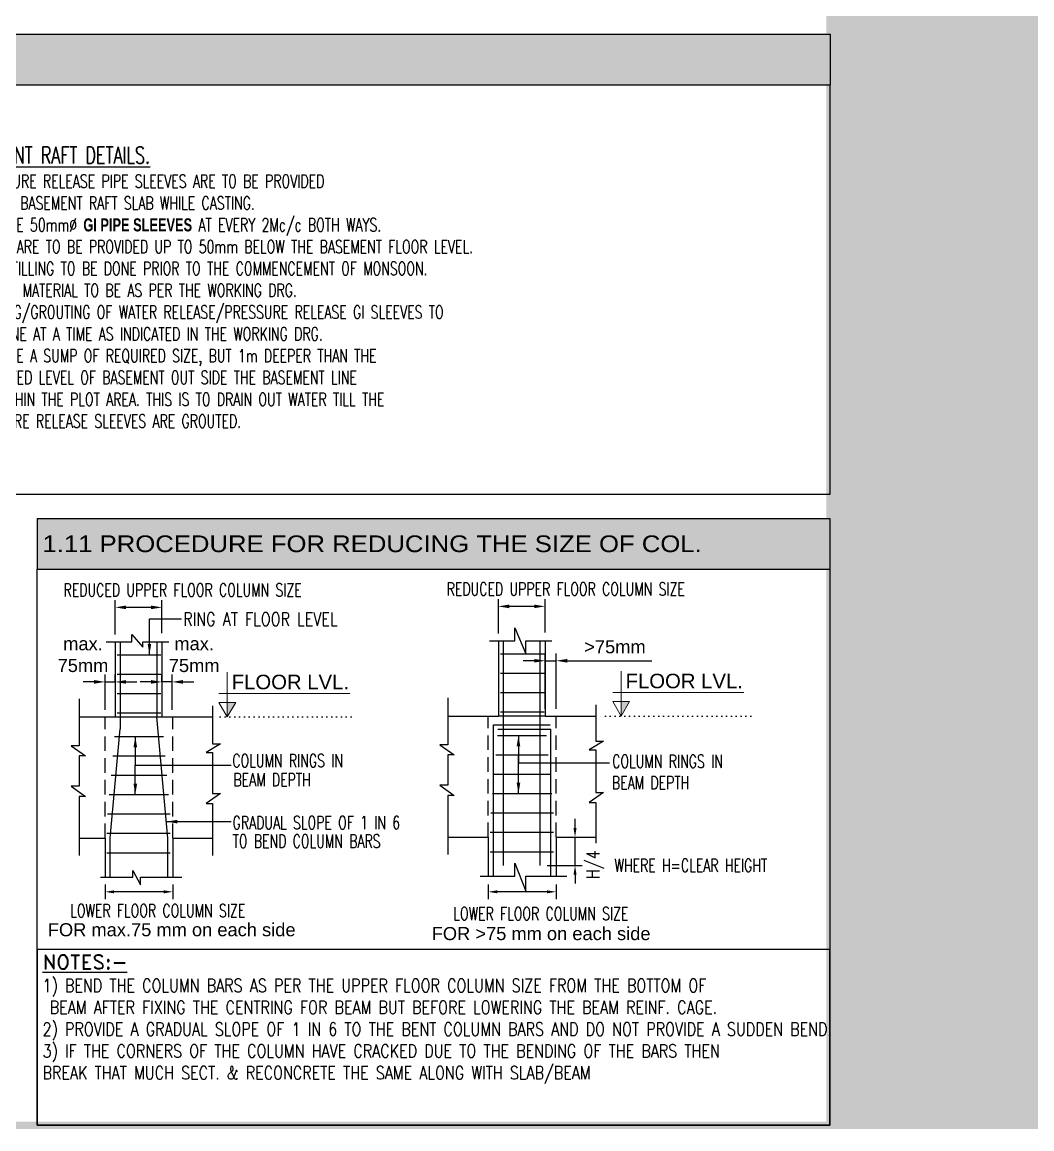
# Model space of a CAD drawing. Header units: inches. Extents: x 74008 to 297778, y 30011 to 129011.
# Drawn here: x 123845 to 144687, y 60343 to 83181 of the extents above; entities that cross this region are included whole.
import ezdxf

# ---------------------------------------------------------------- set-up
doc = ezdxf.new("R2010")
doc.units = ezdxf.units.IN
doc.header["$MEASUREMENT"] = 0
for name, pattern in [('ACAD_ISO10W100', [18, 12, -3, 0, -3]), ('DOT', [0.25, 0, -0.25]), ('HIDDEN', [0.375, 0.25, -0.125])]:
    doc.linetypes.add(name, pattern=pattern)
for name, color, linetype in [('BEAM', 7, 'Continuous'), ('BEAM_BAR', 4, 'Continuous'), ('BEAM_DETAILING_DIMENSION_ARROW', 9, 'Continuous'), ('BEAM_SCHEDULE', 7, 'Continuous'), ('BEAM_STEEL_TEXT', 7, 'Continuous'), ('COL_STEEL', 7, 'Continuous'), ('COLUMN LINKS NO_TEXT', 7, 'Continuous'), ('TEXT', 7, 'Continuous')]:
    doc.layers.add(name, color=color, linetype=linetype)
doc.layers.add('Level', color=1, linetype='Continuous', lineweight=15)
doc.layers.add('REVISION', color=8, linetype='ACAD_ISO10W100', lineweight=15)
doc.styles.add('ARIAL', font='arial.ttf')
doc.styles.add('ROMANS', font='romans.shx')
doc.dimstyles.new('DIM-150', dxfattribs={"dimscale": 150, "dimtxt": 1.8, "dimasz": 1.25, "dimexe": 1, "dimexo": 1, "dimgap": 1, "dimtad": 1, "dimdec": 0, "dimzin": 0, "dimdsep": 46, "dimtxsty": 'ROMANS', "dimblk2": 'DOT', "dimcen": 0.0625, "dimdle": 0.5, "dimclrd": 9, "dimclre": 9, "dimclrt": 7, "dimadec": 0, "dimazin": 0, "dimtfac": 1, "dimtdec": 0, "dimtmove": 0, "dimatfit": 3, "dimfxl": 0, "dimtolj": 1, "dimtzin": 3, "dimarcsym": 0})

# ---------------------------------------------------------------- blocks, each defined once
blk = doc.blocks.new('*T120')
at = {"layer": 'BEAM_SCHEDULE', "color": 4}
for p, q in [((0, 0), (41640, 0)), ((0, 0), (0, -1044)), ((41640, 0), (41640, -1044)), ((0, -1044), (41640, -1044))]:
    blk.add_line(p, q, dxfattribs=at)
at = {"layer": 'BEAM_SCHEDULE', "color": 58}
blk.add_solid([(0, 0), (0, -1044), (41640, 0), (41640, -1044)], dxfattribs=at)
at = {"layer": 'BEAM_SCHEDULE', "color": 3, "insert": (162, -522), "char_height": 345, "width": 41315.56, "attachment_point": 4, "style": 'ARIAL'}
blk.add_mtext('{\\W1.2;1.9 TYPICAL DETAILS OF SECTION THROUGH BASEMENT RAFT }', dxfattribs=at)
blk = doc.blocks.new('*T126')
at = {"layer": 'BEAM_SCHEDULE', "color": 4}
for p, q in [((0, 0), (16363, 0)), ((0, 0), (0, -1044)), ((16363, 0), (16363, -1044)), ((0, -1044), (16363, -1044))]:
    blk.add_line(p, q, dxfattribs=at)
at = {"layer": 'BEAM_SCHEDULE', "color": 58}
blk.add_solid([(0, 0), (0, -1044), (16363, 0), (16363, -1044)], dxfattribs=at)
at = {"layer": 'BEAM_SCHEDULE', "color": 3, "insert": (108, -522), "char_height": 345, "width": 16146.78, "attachment_point": 4, "style": 'ARIAL'}
blk.add_mtext('{\\W1.1;1.11 PROCEDURE FOR REDUCING THE SIZE OF COL.}', dxfattribs=at)
blk = doc.blocks.new('_DOT')
at = {"color": 0, "linetype": 'ByBlock'}
blk.add_line((-0.5, 0), (-1, 0), dxfattribs=at)
at = {"color": 0, "linetype": 'ByBlock', "const_width": 0.5}
blk.add_lwpolyline([(-0.25, 0, 1), (0.25, 0, 1)], format="xyb", close=True, dxfattribs=at)
blk = doc.blocks.new('*D111')
at = {"layer": 'BEAM_DETAILING_DIMENSION_ARROW', "color": 9, "linetype": 'Continuous', "lineweight": -2}
for p, q in [((134639, 69013), (134639, 70153)), ((134870, 69013), (134870, 70153)), ((134414, 70003), (134189, 70003)), ((134639, 70003), (134870, 70003)), ((135095, 70003), (136843, 70003))]:
    blk.add_line(p, q, dxfattribs=at)
at = {"layer": 'BEAM_DETAILING_DIMENSION_ARROW', "color": 9, "linetype": 'Continuous'}
for points in [[(134414, 70040), (134414, 69965), (134639, 70003)], [(135095, 70040), (135095, 69965), (134870, 70003)]]:
    blk.add_solid(points, dxfattribs=at)
at = {"layer": 'DEFPOINTS', "color": 0, "linetype": 'Continuous'}
for p in [(134870, 70003), (134639, 68863), (134870, 68863)]:
    blk.add_point(p, dxfattribs=at)
at = {"layer": 'BEAM_DETAILING_DIMENSION_ARROW', "color": 7, "linetype": 'Continuous', "lineweight": 0, "insert": (136081, 70290), "char_height": 270, "attachment_point": 5, "style": 'ROMANS'}
blk.add_mtext('\\A1;{\\fArial|b0|i0|c0|p34;\\C6;>75mm}', dxfattribs=at)
blk = doc.blocks.new('*D224')
at = {"layer": 'BEAM_DETAILING_DIMENSION_ARROW', "color": 9, "linetype": 'Continuous', "lineweight": -2}
for p, q in [((125556, 68992), (125556, 69716)), ((125766, 69566), (125766, 69716)), ((125331, 69566), (125106, 69566)), ((125556, 69566), (125766, 69566)), ((125991, 69566), (126216, 69566))]:
    blk.add_line(p, q, dxfattribs=at)
at = {"layer": 'BEAM_DETAILING_DIMENSION_ARROW', "color": 9, "linetype": 'Continuous'}
for points in [[(125331, 69604), (125331, 69529), (125556, 69566)], [(125991, 69604), (125991, 69529), (125766, 69566)]]:
    blk.add_solid(points, dxfattribs=at)
at = {"layer": 'DEFPOINTS', "color": 0, "linetype": 'Continuous'}
for p in [(125766, 69566), (125766, 69416), (125556, 68842)]:
    blk.add_point(p, dxfattribs=at)
at = {"layer": 'BEAM_DETAILING_DIMENSION_ARROW', "color": 7, "linetype": 'Continuous', "lineweight": 0, "insert": (125101, 70128), "char_height": 270, "attachment_point": 5, "style": 'ROMANS'}
blk.add_mtext('\\A1;{\\fArial|b0|i0|c0|p34;\\C6;max.\\P75mm}', dxfattribs=at)
blk = doc.blocks.new('*D181')
at = {"layer": 'BEAM_DETAILING_DIMENSION_ARROW', "color": 9, "linetype": 'Continuous', "lineweight": -2}
for p, q in [((126730, 69566), (126730, 69716)), ((126940, 68992), (126940, 69716)), ((126505, 69566), (126280, 69566)), ((126940, 69566), (126730, 69566)), ((127165, 69566), (127390, 69566))]:
    blk.add_line(p, q, dxfattribs=at)
at = {"layer": 'BEAM_DETAILING_DIMENSION_ARROW', "color": 9, "linetype": 'Continuous'}
for points in [[(126505, 69604), (126505, 69529), (126730, 69566)], [(127165, 69604), (127165, 69529), (126940, 69566)]]:
    blk.add_solid(points, dxfattribs=at)
at = {"layer": 'DEFPOINTS', "color": 0, "linetype": 'Continuous'}
for p in [(126730, 69566), (126730, 69416), (126940, 68842)]:
    blk.add_point(p, dxfattribs=at)
at = {"layer": 'BEAM_DETAILING_DIMENSION_ARROW', "color": 7, "linetype": 'Continuous', "lineweight": 0, "insert": (127396, 70128), "char_height": 270, "attachment_point": 5, "style": 'ROMANS'}
blk.add_mtext('\\A1;{\\fArial|b0|i0|c0|p34;\\C6;max.\\P75mm}', dxfattribs=at)
blk = doc.blocks.new('*D225')
at = {"layer": 'BEAM_DETAILING_DIMENSION_ARROW', "color": 9, "linetype": 'Continuous', "lineweight": -2}
for p, q in [((125766, 70543), (125766, 71254)), ((126505, 71104), (125991, 71104)), ((126730, 70569), (126730, 71254))]:
    blk.add_line(p, q, dxfattribs=at)
at = {"layer": 'BEAM_DETAILING_DIMENSION_ARROW', "color": 9, "linetype": 'Continuous'}
for points in [[(125991, 71142), (125991, 71067), (125766, 71104)], [(126505, 71142), (126505, 71067), (126730, 71104)]]:
    blk.add_solid(points, dxfattribs=at)
at = {"layer": 'DEFPOINTS', "color": 0, "linetype": 'Continuous'}
for p in [(125766, 71104), (125766, 70393), (126730, 70419)]:
    blk.add_point(p, dxfattribs=at)
at = {"layer": 'BEAM_DETAILING_DIMENSION_ARROW', "color": 7, "linetype": 'Continuous', "lineweight": 0, "insert": (127158, 71463), "char_height": 270, "attachment_point": 5, "style": 'ROMANS'}
blk.add_mtext('\\A1;{\\W0.7;REDUCED UPPER FLOOR COLUMN SIZE}', dxfattribs=at)
blk = doc.blocks.new('*D182')
at = {"layer": 'BEAM_DETAILING_DIMENSION_ARROW', "color": 9, "linetype": 'Continuous', "lineweight": -2}
for p, q in [((133675, 70564), (133675, 71275)), ((134639, 70589), (134639, 71275)), ((134414, 71125), (133900, 71125))]:
    blk.add_line(p, q, dxfattribs=at)
at = {"layer": 'BEAM_DETAILING_DIMENSION_ARROW', "color": 9, "linetype": 'Continuous'}
for points in [[(133900, 71162), (133900, 71087), (133675, 71125)], [(134414, 71162), (134414, 71087), (134639, 71125)]]:
    blk.add_solid(points, dxfattribs=at)
at = {"layer": 'DEFPOINTS', "color": 0, "linetype": 'Continuous'}
for p in [(133675, 71125), (133675, 70414), (134639, 70439)]:
    blk.add_point(p, dxfattribs=at)
at = {"layer": 'BEAM_DETAILING_DIMENSION_ARROW', "color": 7, "linetype": 'Continuous', "lineweight": 0, "insert": (135066, 71483), "char_height": 270, "attachment_point": 5, "style": 'ROMANS'}
blk.add_mtext('\\A1;{\\W0.7;REDUCED UPPER FLOOR COLUMN SIZE}', dxfattribs=at)
blk = doc.blocks.new('*D226')
at = {"layer": 'COLUMN LINKS NO_TEXT', "color": 9, "lineweight": -2}
for p, q in [((125556, 65386), (125556, 65085)), ((126956, 65386), (126956, 65085)), ((126769, 65235), (125744, 65235))]:
    blk.add_line(p, q, dxfattribs=at)
at = {"layer": 'COLUMN LINKS NO_TEXT', "color": 9}
for points in [[(125744, 65266), (125744, 65203), (125556, 65235)], [(126769, 65266), (126769, 65203), (126956, 65235)]]:
    blk.add_solid(points, dxfattribs=at)
at = {"layer": 'DEFPOINTS', "color": 0}
for p in [(125556, 65536), (126956, 65536), (125556, 65235)]:
    blk.add_point(p, dxfattribs=at)
at = {"layer": 'COLUMN LINKS NO_TEXT', "color": 7, "insert": (126644, 64847), "char_height": 270, "attachment_point": 5, "style": 'ROMANS'}
blk.add_mtext('\\A1;{\\W0.7;LOWER FLOOR COLUMN SIZE}', dxfattribs=at)
blk = doc.blocks.new('*D183')
at = {"layer": 'COLUMN LINKS NO_TEXT', "color": 9, "lineweight": -2}
for p, q in [((133465, 65386), (133465, 65085)), ((134865, 65386), (134865, 65085)), ((134677, 65235), (133652, 65235))]:
    blk.add_line(p, q, dxfattribs=at)
at = {"layer": 'COLUMN LINKS NO_TEXT', "color": 9}
for points in [[(133652, 65266), (133652, 65203), (133465, 65235)], [(134677, 65266), (134677, 65203), (134865, 65235)]]:
    blk.add_solid(points, dxfattribs=at)
at = {"layer": 'DEFPOINTS', "color": 0}
for p in [(133465, 65536), (134865, 65536), (133465, 65235)]:
    blk.add_point(p, dxfattribs=at)
at = {"layer": 'COLUMN LINKS NO_TEXT', "color": 7, "insert": (134552, 64784), "char_height": 270, "attachment_point": 5, "style": 'ROMANS'}
blk.add_mtext('\\A1;{\\W0.7;LOWER FLOOR COLUMN SIZE}', dxfattribs=at)
blk = doc.blocks.new('*D227')
at = {"layer": 'COLUMN LINKS NO_TEXT', "color": 9, "lineweight": -2}
for p, q in [((135257, 66550), (135257, 66738)), ((135199, 66363), (135407, 66363)), ((135257, 65778), (135257, 66363)), ((134684, 65778), (135407, 65778)), ((135257, 65590), (135257, 65403))]:
    blk.add_line(p, q, dxfattribs=at)
at = {"layer": 'COLUMN LINKS NO_TEXT', "color": 9}
for points in [[(135226, 66550), (135288, 66550), (135257, 66363)], [(135226, 65590), (135288, 65590), (135257, 65778)]]:
    blk.add_solid(points, dxfattribs=at)
at = {"layer": 'DEFPOINTS', "color": 0}
for p in [(135049, 66363), (135257, 66363), (134534, 65778)]:
    blk.add_point(p, dxfattribs=at)
at = {"layer": 'COLUMN LINKS NO_TEXT', "color": 7, "insert": (135671, 65794), "char_height": 270, "attachment_point": 5, "rotation": 90, "style": 'ROMANS'}
blk.add_mtext('\\A1;{\\W0.8;H/4}', dxfattribs=at)

msp = doc.modelspace()

# ---------------------------------------------------------------- hatches: boundary and pattern name
at = {"layer": 'BEAM_DETAILING_DIMENSION_ARROW'}
h = msp.add_hatch(color=138, dxfattribs=at)
h.dxf.hatch_style = 1
h.paths.add_polyline_path([(140519.5, 60418), (144979.9, 60418), (144979.9, 128510.7), (140519.5, 128510.7)])
at = {"layer": 'Level'}
for points in [[(128253.7, 69142.5), (128080.3, 69142.5), (128080.3, 68842.2)], [(136383.4, 69163.1), (136210, 69163.1), (136210, 68862.7)]]:
    msp.add_hatch(color=11, dxfattribs=at).paths.add_polyline_path(points)

# ---------------------------------------------------------------- linework, layer by layer
at = {"color": 6, "linetype": 'DOT', "ltscale": 400}
for p, q in [((130636.2, 68842.2), (127775.2, 68842.2)), ((138885.7, 68862.7), (135683.7, 68862.7))]:
    msp.add_line(p, q, dxfattribs=at)
at = {"color": 8}
for points in [[(98880, 81887.1), (140519.5, 81887.1), (140519.5, 73436.4), (98880, 73436.4)], [(124156.7, 71892.4), (140519.5, 71892.4), (140519.5, 60418), (124156.7, 60418)]]:
    msp.add_lwpolyline(points, close=True, dxfattribs=at)
at = {"layer": 'BEAM', "color": 8}
for p, q in [((134016.7, 70681.7), (134242.7, 70147.7)), ((134016.7, 70413.7), (134016.7, 70681.7)), ((125582.2, 70393.2), (126108.2, 70393.2)), ((126108.2, 70541.7), (126334.2, 70281.4)), ((126108.2, 70393.2), (126108.2, 70541.7)), ((126334.2, 70393.2), (126873.2, 70393.2)), ((126334.2, 70281.4), (126334.2, 70393.2)), ((133490.7, 70413.7), (134016.7, 70413.7)), ((133490.7, 70413.7), (134016.7, 70413.7)), ((134016.7, 70413.7), (134016.7, 70562.2)), ((134242.7, 70413.7), (134781.7, 70413.7)), ((134242.7, 70147.7), (134242.7, 70413.7)), ((134242.7, 70413.7), (134781.7, 70413.7)), ((134242.7, 70301.9), (134242.7, 70413.7)), ((125023.4, 69216.2), (125023.4, 68249.2)), ((132629.7, 69236.7), (132629.7, 68269.7)), ((127775.2, 69070.2), (127775.2, 68290.1)), ((135683.7, 69090.7), (135683.7, 68346)), ((127939.2, 68290.1), (127642.2, 68108.7)), ((127775.2, 68290.1), (127939.2, 68290.1)), ((135847.7, 68346), (135550.7, 68164.6)), ((135683.7, 68346), (135847.7, 68346)), ((124859.4, 68249.2), (125156.4, 68038.2)), ((125023.4, 68249.2), (124859.4, 68249.2)), ((127642.2, 68108.7), (127775.2, 68108.7)), ((127775.2, 68108.7), (127775.2, 67266.2)), ((132465.7, 68269.7), (132762.7, 68058.7)), ((132629.7, 68269.7), (132465.7, 68269.7)), ((132762.7, 68058.7), (132629.7, 68058.7)), ((132629.7, 68058.7), (132629.7, 67433.7)), ((135550.7, 68164.6), (135683.7, 68164.6)), ((135683.7, 68164.6), (135683.7, 67286.7)), ((125156.4, 68038.2), (125023.4, 68038.2)), ((125023.4, 68038.2), (125023.4, 67413.2)), ((124859.4, 67413.2), (125156.4, 67202.2)), ((125023.4, 67413.2), (124859.4, 67413.2)), ((132465.7, 67433.7), (132762.7, 67222.7)), ((132629.7, 67433.7), (132465.7, 67433.7)), ((125156.4, 67202.2), (125023.4, 67202.2)), ((125023.4, 67202.2), (125023.4, 65984.2)), ((127939.2, 67266.2), (127642.2, 67055.2)), ((127775.2, 67266.2), (127939.2, 67266.2)), ((132762.7, 67222.7), (132629.7, 67222.7)), ((132629.7, 67222.7), (132629.7, 66004.7)), ((135847.7, 67286.7), (135550.7, 67075.7)), ((135683.7, 67286.7), (135847.7, 67286.7)), ((127642.2, 67055.2), (127775.2, 67055.2)), ((127775.2, 67055.2), (127775.2, 65984.2)), ((135550.7, 67075.7), (135683.7, 67075.7)), ((135683.7, 67075.7), (135683.7, 66236.6)), ((134016.7, 65824.3), (134242.7, 65248.3)), ((134016.7, 65556.3), (134016.7, 65824.3)), ((133296.7, 65556.3), (134016.7, 65556.3)), ((134242.7, 65556.3), (135086.7, 65556.3)), ((134242.7, 65248.3), (134242.7, 65556.3))]:
    msp.add_line(p, q, dxfattribs=at)
at = {"layer": 'BEAM', "color": 7}
for p, q in [((125766.2, 70393.2), (125766.2, 68842.2)), ((126730.2, 70393.2), (126730.2, 68842.2)), ((133674.7, 70413.7), (133674.7, 68862.7)), ((134638.7, 70413.7), (134638.7, 68862.7)), ((125023.4, 68842.2), (125766.2, 68842.2)), ((126730.2, 68842.2), (127775.2, 68842.2)), ((132629.7, 68862.7), (133674.7, 68862.7)), ((134638.7, 68862.7), (135683.7, 68862.7)), ((125023.4, 66342.2), (125556.2, 66342.2)), ((125556.2, 66342.2), (125556.2, 65535.7)), ((126956.2, 66342.2), (126956.2, 65535.7)), ((126956.2, 66342.2), (127775.2, 66342.2)), ((132629.7, 66362.7), (133464.7, 66362.7)), ((133464.7, 66362.7), (133464.7, 65556.3)), ((134864.7, 66362.7), (134864.7, 65556.3)), ((134864.7, 66362.7), (135683.7, 66362.7))]:
    msp.add_line(p, q, dxfattribs=at)
at = {"layer": 'BEAM', "color": 8, "linetype": 'HIDDEN', "ltscale": 1200}
for p, q in [((125556.2, 66342.2), (125556.2, 68842.2)), ((126956.2, 66342.2), (126956.2, 68842.2)), ((133464.7, 66362.7), (133464.7, 68862.7)), ((134869.7, 66362.7), (134869.7, 68862.7))]:
    msp.add_line(p, q, dxfattribs=at)
at = {"layer": 'BEAM', "color": 224, "const_width": 150}
for points in [[(140519.5, 60418), (74507.6, 60418), (74507.6, 128510.7), (140519.5, 128510.7)], [(140519.5, 60418), (144979.9, 60418), (144979.9, 128510.7), (140519.5, 128510.7)]]:
    msp.add_lwpolyline(points, close=True, dxfattribs=at)
at = {"layer": 'BEAM', "color": 8}
msp.add_lwpolyline([(125462.7, 65535.7), (126131.3, 65535.7), (126131.3, 65673.6), (126287, 65380.2), (126287, 65535.7), (127139.6, 65535.7)], dxfattribs=at)
at = {"layer": 'BEAM_BAR', "color": 4}
for p, q in [((125866.2, 70393.2), (125866.2, 68597.7)), ((126625.2, 70393.2), (126625.2, 68842.2)), ((133774.7, 70413.7), (133774.7, 65777.6)), ((134533.7, 70413.7), (134533.7, 65777.6)), ((126849.2, 66342.2), (126624.2, 68842.2)), ((125663.2, 66342.2), (125866.2, 68597.7)), ((133571.7, 65556.3), (133571.7, 68683.4)), ((133571.7, 68683.4), (134746.3, 68683.4)), ((133661.6, 68593.5), (134757.7, 68593.5)), ((134757.7, 65556.3), (134757.7, 68593.5)), ((125663.2, 65535.7), (125663.2, 66342.2)), ((126849.2, 65535.7), (126849.2, 66342.2))]:
    msp.add_line(p, q, dxfattribs=at)
at = {"layer": 'BEAM_BAR', "color": 3}
for p, q in [((125807.2, 70126.2), (126710.2, 70126.2)), ((133715.7, 70146.7), (134618.7, 70146.7)), ((125807.2, 69726.2), (126710.2, 69726.2)), ((133715.7, 69746.7), (134618.7, 69746.7)), ((125807.2, 69326.2), (126710.2, 69326.2)), ((133715.7, 69346.7), (134618.7, 69346.7)), ((125807.2, 68926.2), (126710.2, 68926.2)), ((133715.7, 68946.7), (134618.7, 68946.7)), ((125751.8, 68442.2), (126760.6, 68442.2)), ((133660.3, 68462.7), (134669.1, 68462.7)), ((133624.3, 68062.7), (134705.1, 68062.7)), ((125715.8, 68042.2), (126796.6, 68042.2)), ((125679.8, 67642.2), (126832.6, 67642.2)), ((133588.3, 67662.7), (134741.1, 67662.7)), ((125643.8, 67242.2), (126868.6, 67242.2)), ((133552.3, 67262.7), (134777.1, 67262.7)), ((125607.8, 66842.2), (126901.2, 66842.2)), ((133516.3, 66862.7), (134809.7, 66862.7)), ((133503.7, 66462.7), (134809.7, 66462.7)), ((125595.2, 66442.2), (126901.2, 66442.2)), ((125595.2, 66042.2), (126901.2, 66042.2)), ((133503.7, 66062.7), (134809.7, 66062.7))]:
    msp.add_line(p, q, dxfattribs=at)
at = {"layer": 'BEAM_DETAILING_DIMENSION_ARROW'}
for p, q in [((126181.2, 67850.5), (128157.7, 67850.5)), ((134089.7, 67898.4), (135970.2, 67898.4))]:
    msp.add_line(p, q, dxfattribs=at)
at = {"layer": 'BEAM_SCHEDULE', "color": 8}
msp.add_lwpolyline([(124156.7, 60418), (140519.5, 60418), (140519.5, 64041.4), (124156.7, 64041.4)], close=True, dxfattribs=at)
at = {"layer": 'BEAM_STEEL_TEXT', "color": 8, "linetype": 'HIDDEN', "ltscale": 50}
for p, q in [((125766.2, 68842.2), (126730.2, 68842.2)), ((134638.7, 68862.7), (133674.7, 68862.7))]:
    msp.add_line(p, q, dxfattribs=at)
at = {"layer": 'Level'}
for p, q in [((128080.3, 68842.2), (128080.3, 69767.6)), ((136210, 68862.7), (136210, 69788.2)), ((127906.8, 69325.2), (130612.4, 69325.2)), ((136036.6, 69345.7), (138742.1, 69345.7))]:
    msp.add_line(p, q, dxfattribs=at)
for points in [[(128080.3, 68842.2), (128253.7, 69142.5), (127906.8, 69142.5)], [(136210, 68862.7), (136383.4, 69163.1), (136036.6, 69163.1)]]:
    msp.add_lwpolyline(points, close=True, dxfattribs=at)

# ---------------------------------------------------------------- block references
for name, p in [('*T120', (98880, 82931.1)), ('*T126', (124156.7, 72936.4))]:
    msp.add_blockref(name, p)

# ---------------------------------------------------------------- texts
at = {"layer": 'BEAM_STEEL_TEXT', "color": 7, "style": 'ROMANS', "width": 0.7}
for s, p in [('COLUMN RINGS IN', (128183.7, 67806.1)), ('COLUMN RINGS IN', (136024.6, 67790.9)), ('BEAM DEPTH', (128206.1, 67412.9)), ('BEAM DEPTH', (136018.6, 67351.2)), ('GRADUAL SLOPE OF 1 IN 6', (128188.8, 66527.8)), ('TO BEND COLUMN BARS', (128188.8, 66145.3)), ('WHERE H=CLEAR HEIGHT', (136072.8, 65644.6))]:
    msp.add_text(s, height=270, dxfattribs=at).set_placement(p)
at = {"layer": 'COL_STEEL', "style": 'ROMANS', "width": 0.8}
msp.add_text('RING AT FLOOR LEVEL', height=270, dxfattribs=at).set_placement((127170.1, 70726.5))
at = {"layer": 'Level', "style": 'ARIAL'}
for p in [(128170.3, 69414.6, 0), (136300.1, 69435.1, 0)]:
    msp.add_text('FLOOR LVL.', height=300, dxfattribs=at).set_placement(p)
at = {"layer": 'REVISION', "color": 7, "char_height": 270, "attachment_point": 5, "style": 'ARIAL'}
for s, insert in [('\\A1;{\\C6;FOR max.75 mm on each side}', (126931.6, 64450.4)), ('\\A1;{\\C6;FOR >75 mm on each side}', (134557.3, 64371.2))]:
    msp.add_mtext(s, dxfattribs=dict(at, insert=insert))
at = {"layer": 'TEXT', "insert": (122419.5, 80608.1, 0), "char_height": 345, "width": 14486.273, "attachment_point": 1, "style": 'ROMANS'}
msp.add_mtext('{\\Fromand|c0;\\W0.7;\\LBASEMENT RAFT DETAILS.\\P\\Fromans|c0;\\H0.78261x;\\l1) PRESSURE RELEASE PIPE SLEEVES ARE TO BE PROVIDED\\P   AT THE BASEMENT RAFT SLAB WHILE CASTING.\\P2) PROVIDE 50mm%%C \\fArial|b1|i0|c0|p34;\\C6;GI PIPE SLEEVES\\Fromans|c0;\\C256; AT EVERY 2Mc/c BOTH WAYS.\\P3) THESE ARE TO BE PROVIDED UP TO 50mm BELOW THE BASEMENT FLOOR LEVEL.\\P4) BACK FILLING TO BE DONE PRIOR TO THE COMMENCEMENT OF MONSOON.\\P5) FILLING MATERIAL TO BE AS PER THE WORKING DRG.\\P6) SEALING/GROUTING OF WATER RELEASE/PRESSURE RELEASE GI SLEEVES TO \\P   BE DONE AT A TIME AS INDICATED IN THE WORKING DRG.\\P7) PROVIDE A SUMP OF REQUIRED SIZE, BUT 1m DEEPER THAN THE\\P  EXCAVATED LEVEL OF BASEMENT OUT SIDE THE BASEMENT LINE \\P  AND WITHIN THE PLOT AREA. THIS IS TO DRAIN OUT WATER TILL THE\\P  PRESSURE RELEASE SLEEVES ARE GROUTED.}', dxfattribs=at)
at = {"layer": 'TEXT', "insert": (124266.8, 63936), "char_height": 270, "attachment_point": 1, "style": 'ROMANS'}
msp.add_mtext_dynamic_manual_height_columns('{\\Fromand.SHX;\\H1.11110x;\\LNOTES:-}\\P{\\Fromans.SHX;\\H0.99999x;\\W0.80000x;1) BEND THE COLUMN BARS AS PER THE UPPER FLOOR COLUMN SIZE FROM THE BOTTOM OF}\\P{\\Fromans.SHX;\\H0.99999x;\\W0.80000x; BEAM AFTER FIXING THE CENTRING FOR BEAM BUT BEFORE LOWERING THE BEAM REINF. CAGE.}\\P{\\Fromans.SHX;\\H0.99999x;\\W0.80000x;2) PROVIDE A GRADUAL SLOPE OF 1 IN 6 TO THE BENT COLUMN BARS AND DO NOT PROVIDE }{\\Fromans.SHX;\\H0.99999x;\\W0.80000x;A SUDDEN BEND.}\\P{\\Fromans.SHX;\\H0.99999x;\\W0.80000x;3) IF THE CORNERS OF THE COLUMN HAVE CRACKED DUE TO THE BENDING OF THE BARS }{\\Fromans.SHX;\\H0.99999x;\\W0.80000x;THEN BREAK THAT MUCH SECT. & RECONCRETE THE SAME ALONG WITH SLAB/BEAM}', width=16205.117, gutter_width=1000, heights=[6720.7], dxfattribs=at)

# ---------------------------------------------------------------- dimensions: what is measured, and where the dimension line sits
at = {"layer": 'BEAM_DETAILING_DIMENSION_ARROW', "linetype": 'Continuous', "lineweight": 0}
for base, p1, p2, text, picture, middle in [((125766.2, 71104.4), (126730.2, 70418.5), (125766.2, 70393.2), '{\\W0.7;REDUCED UPPER FLOOR COLUMN SIZE}', '*D225', (127157.6, 71462.8)), ((133674.7, 71124.9), (134638.7, 70439.1), (133674.7, 70413.7), '{\\W0.7;REDUCED UPPER FLOOR COLUMN SIZE}', '*D182', (135066.1, 71483.3)), ((125766.2, 69566.3), (125556.2, 68842.2), (125766.2, 69416.3), '{\\fArial|b0|i0|c0|p34;\\C6;max.\\P75mm}', '*D224', (125100.7, 70127.6))]:
    dim = msp.add_linear_dim(base=base, p1=p1, p2=p2, text=text, dimstyle='DIM-150', override={"dimasz": 1.5, "dimtmove": 2}, dxfattribs=at)
    dim.commit()
    dim.dimension.update_dxf_attribs({"geometry": picture, "text_midpoint": middle, "dimtype": 128})
for base, p1, p2, text, override, picture, middle in [((126730.2, 69566.3), (126940.2, 68842.2), (126730.2, 69416.3), '{\\fArial|b0|i0|c0|p34;\\C6;max.\\P75mm}', {"dimasz": 1.5, "dimtmove": 2}, '*D181', (127395.6, 70127.6)), ((134869.7, 70002.7), (134638.7, 68862.7), (134869.7, 68862.7), '{\\fArial|b0|i0|c0|p34;\\C6;>75mm}', {"dimasz": 1.5}, '*D111', (136081.3, 70002.7))]:
    dim = msp.add_linear_dim(base=base, p1=p1, p2=p2, angle=180, text=text, dimstyle='DIM-150', override=override, dxfattribs=at)
    dim.commit()
    dim.dimension.update_dxf_attribs({"geometry": picture, "text_midpoint": middle, "dimtype": 128})
at = {"layer": 'COLUMN LINKS NO_TEXT', "color": 8}
dim = msp.add_linear_dim(base=(135256.9, 66362.7), p1=(134533.7, 65777.6), p2=(135048.6, 66362.7), angle=90, text='{\\W0.8;H/4}', dimstyle='DIM-150', override={"dimtmove": 2}, dxfattribs=at)
dim.commit()
dim.dimension.update_dxf_attribs({"geometry": '*D227', "text_midpoint": (135670.9, 65794.4), "dimtype": 128})
for base, p1, p2, picture, middle in [((125556.2, 65234.6), (126956.2, 65535.7), (125556.2, 65535.7), '*D226', (126643.6, 64846.5)), ((133464.7, 65234.6), (134864.7, 65535.7), (133464.7, 65535.7), '*D183', (134552.1, 64784.3))]:
    dim = msp.add_linear_dim(base=base, p1=p1, p2=p2, text='{\\W0.7;LOWER FLOOR COLUMN SIZE}', dimstyle='DIM-150', override={"dimtmove": 2}, dxfattribs=at)
    dim.commit()
    dim.dimension.update_dxf_attribs({"geometry": picture, "text_midpoint": middle, "dimtype": 128})

# ---------------------------------------------------------------- leaders
at = {"layer": 'BEAM_DETAILING_DIMENSION_ARROW', "color": 9}
for points in [[(126473.1, 70126.2), (126473.1, 70866.9), (127135.1, 70866.9)], [(126181.2, 68441.7), (126181.2, 67850.5)], [(134089.7, 68462.2), (134089.6, 67898.4)], [(134089.7, 67262.7), (134089.6, 68061.7)], [(126181.2, 67242.2), (126181.2, 67850.5)], [(126823.2, 66682.4), (128157.7, 66682.4)]]:
    msp.add_leader(points, dimstyle='DIM-150', override={"dimasz": 1.5}, dxfattribs=at)

doc.saveas('drawing.dxf')
